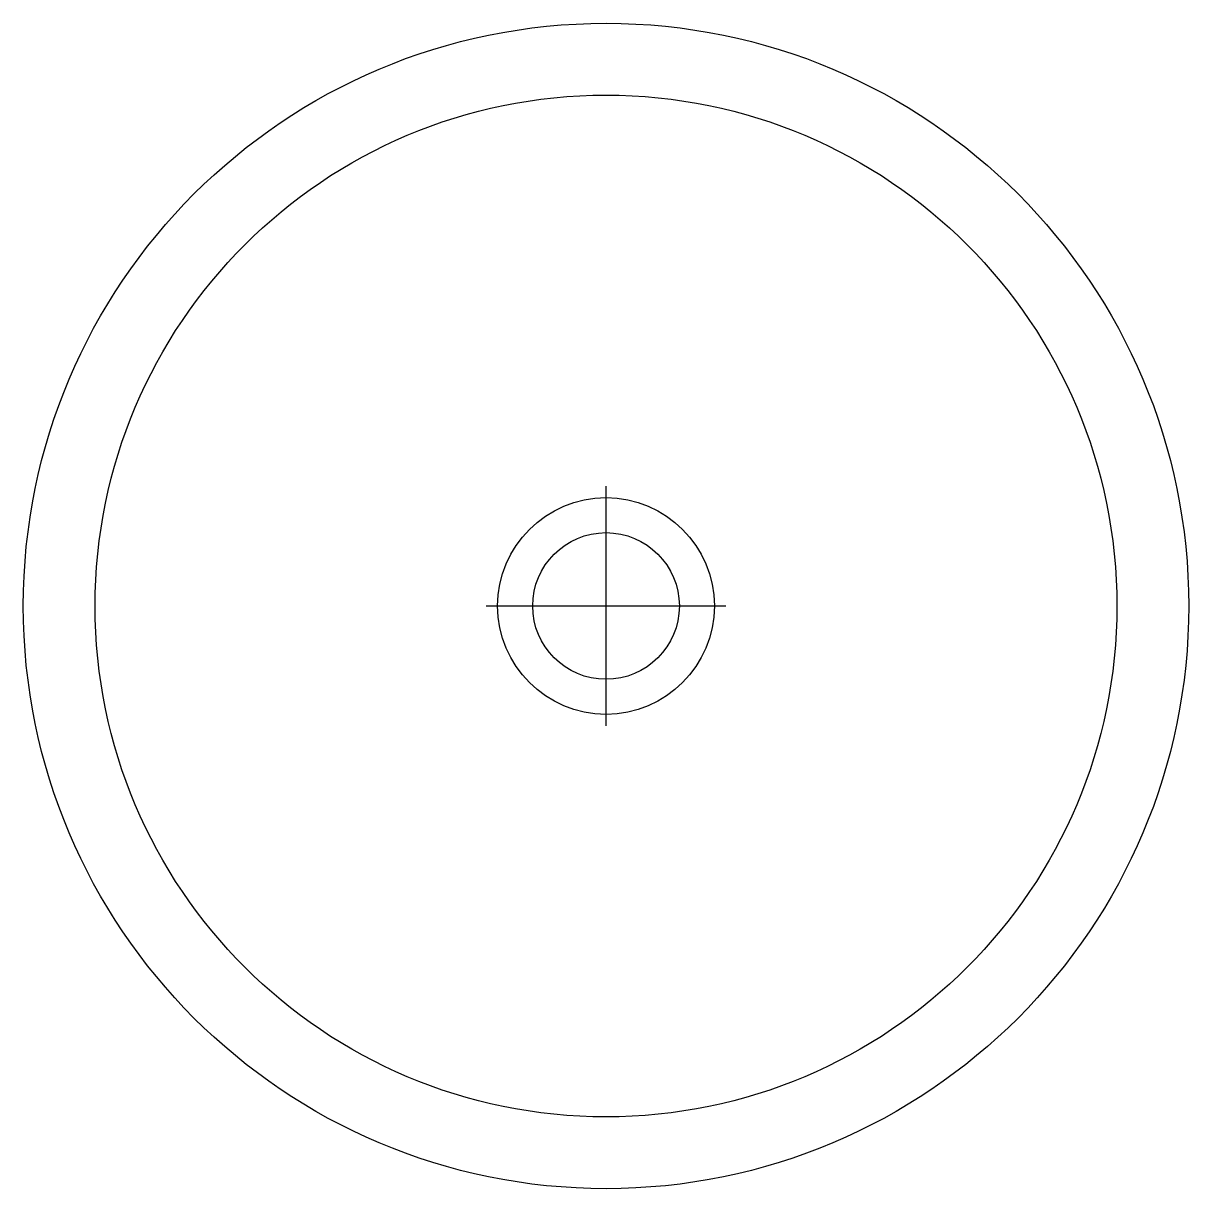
# Model space of a CAD drawing. Header units: millimetres. Extents: x 5.865 to 6.23, y -10.877 to -10.512.
import ezdxf

# ---------------------------------------------------------------- set-up
doc = ezdxf.new("R2010")
doc.units = ezdxf.units.MM
doc.header["$LTSCALE"] = 10

msp = doc.modelspace()

# ---------------------------------------------------------------- linework, layer by layer
at = {"color": 1}
for p, q in [((6.04706, -10.73242), (6.04706, -10.65742)), ((6.00956, -10.69492), (6.08456, -10.69492))]:
    msp.add_line(p, q, dxfattribs=at)
for radius in [0.1825, 0.16, 0.03395, 0.02297]:
    msp.add_circle((6.04706, -10.69492), radius)

doc.saveas('drawing.dxf')
